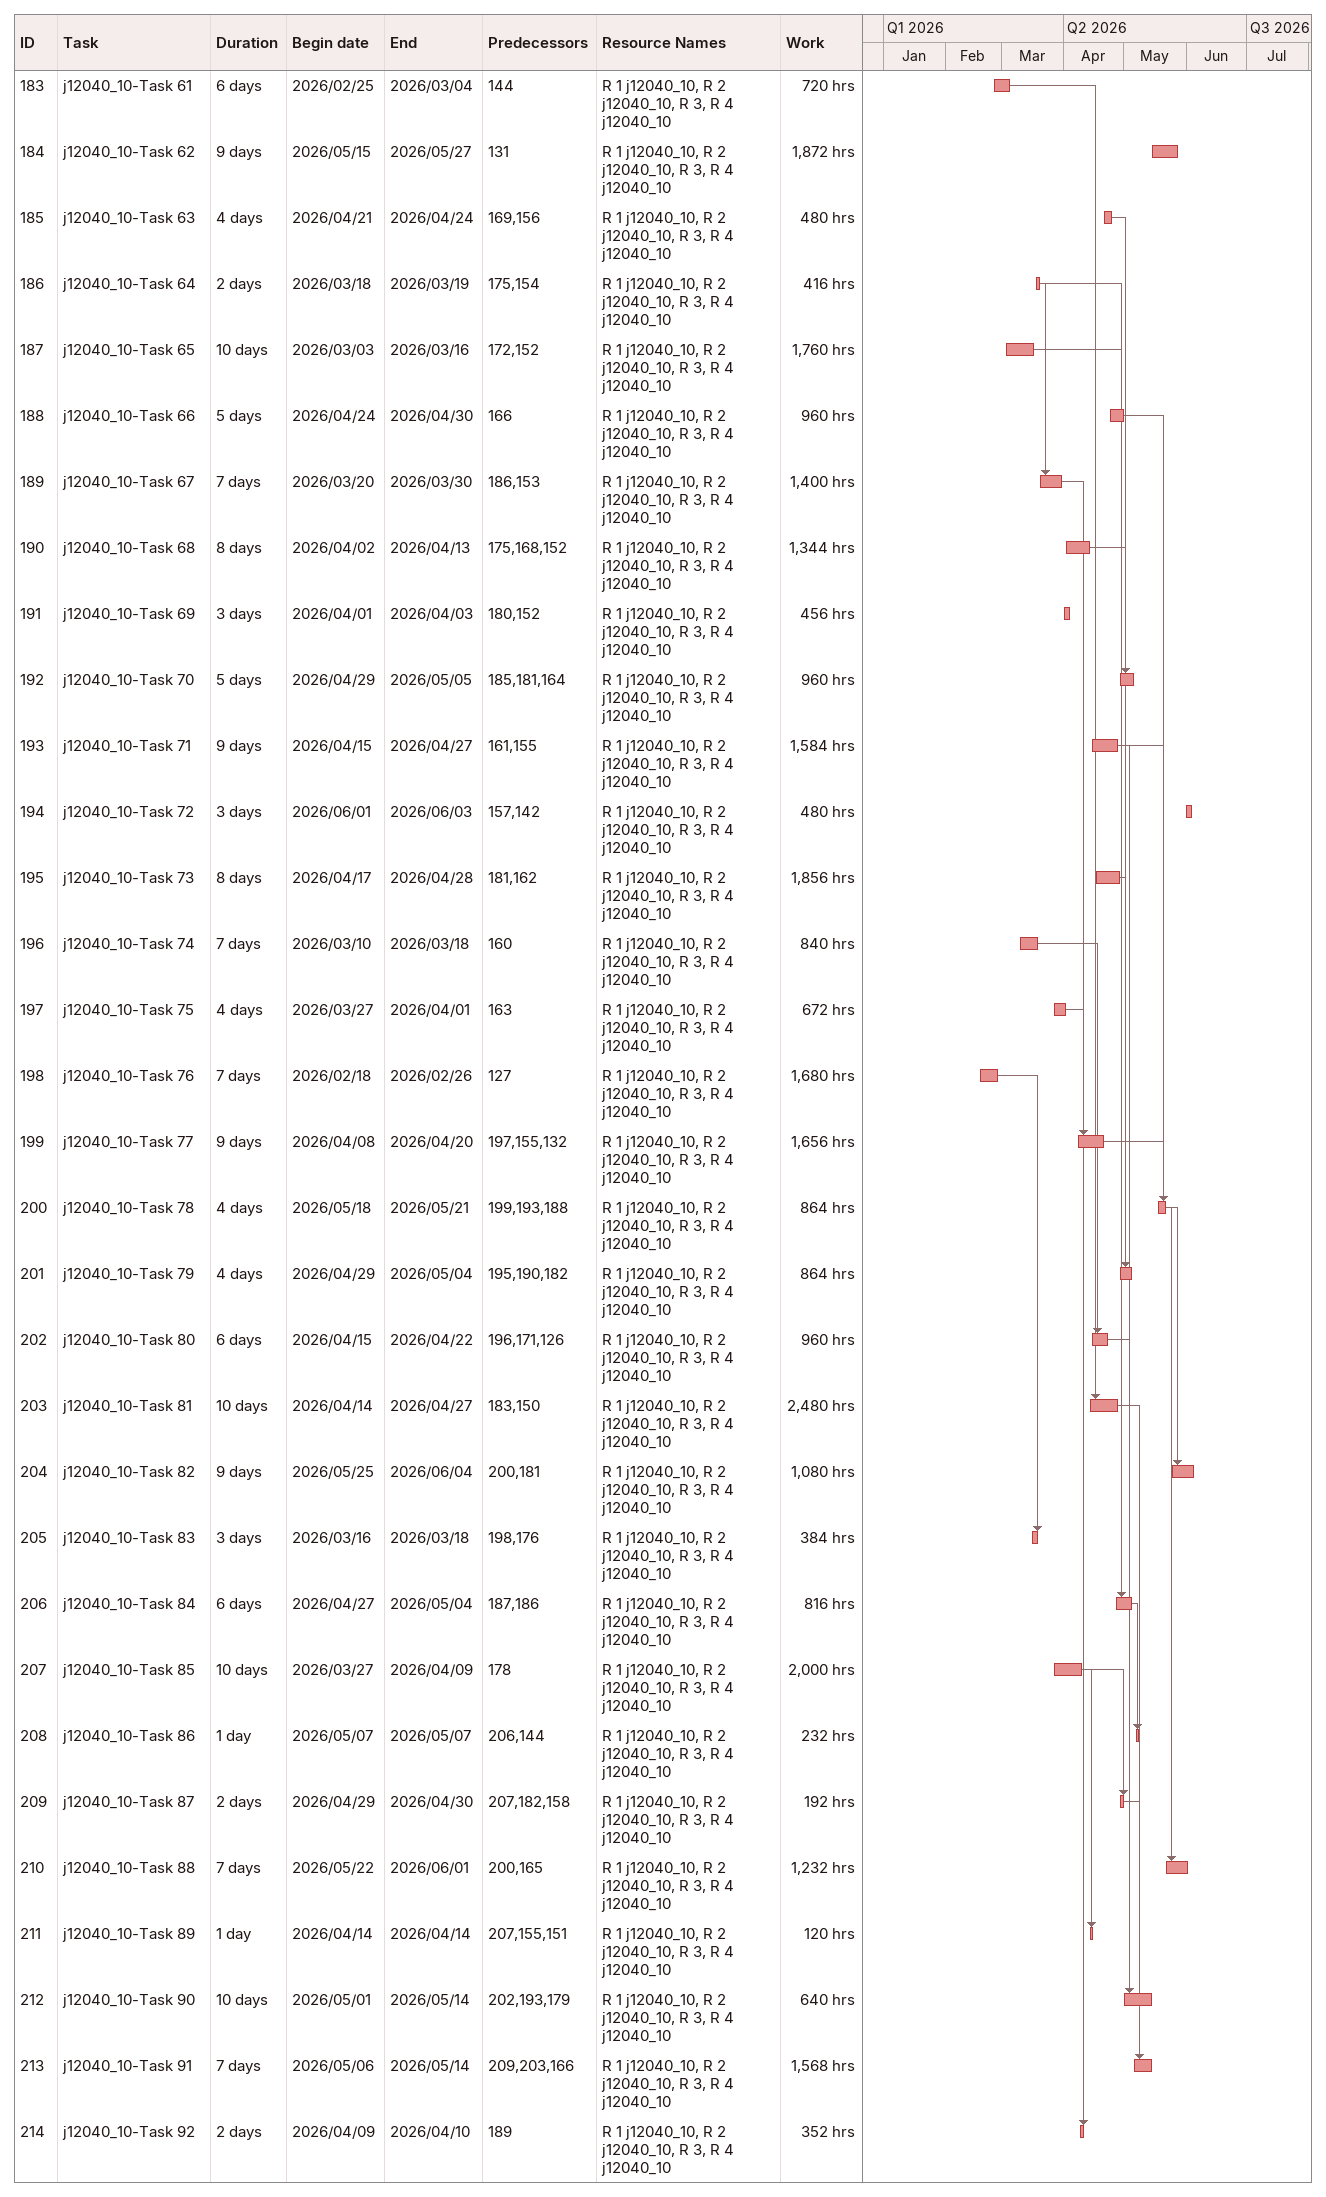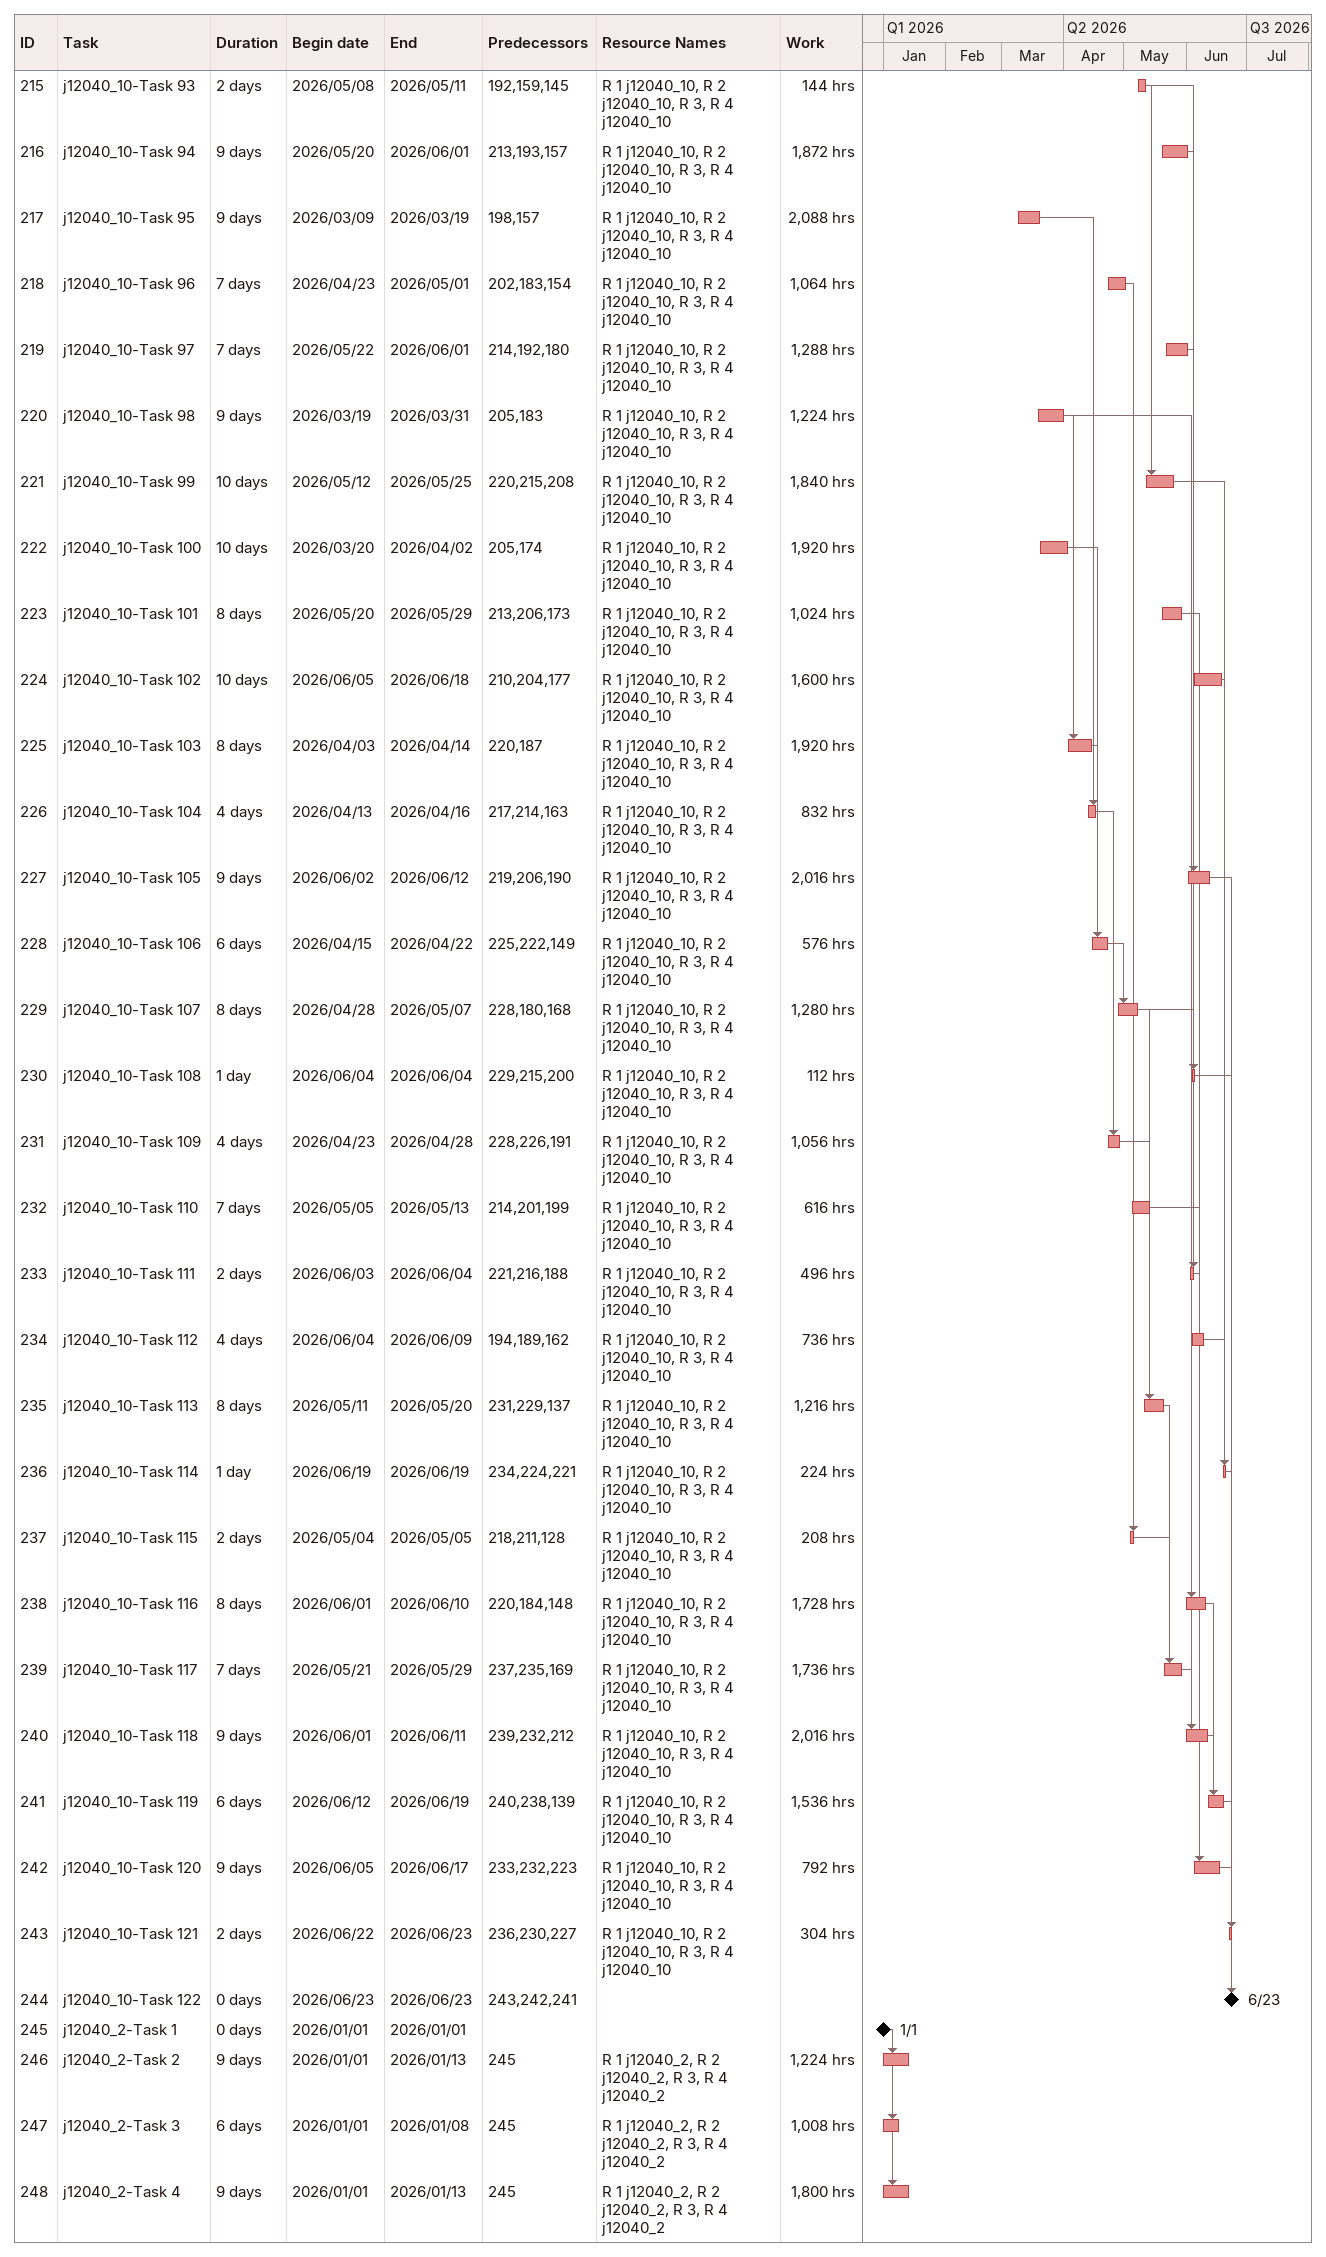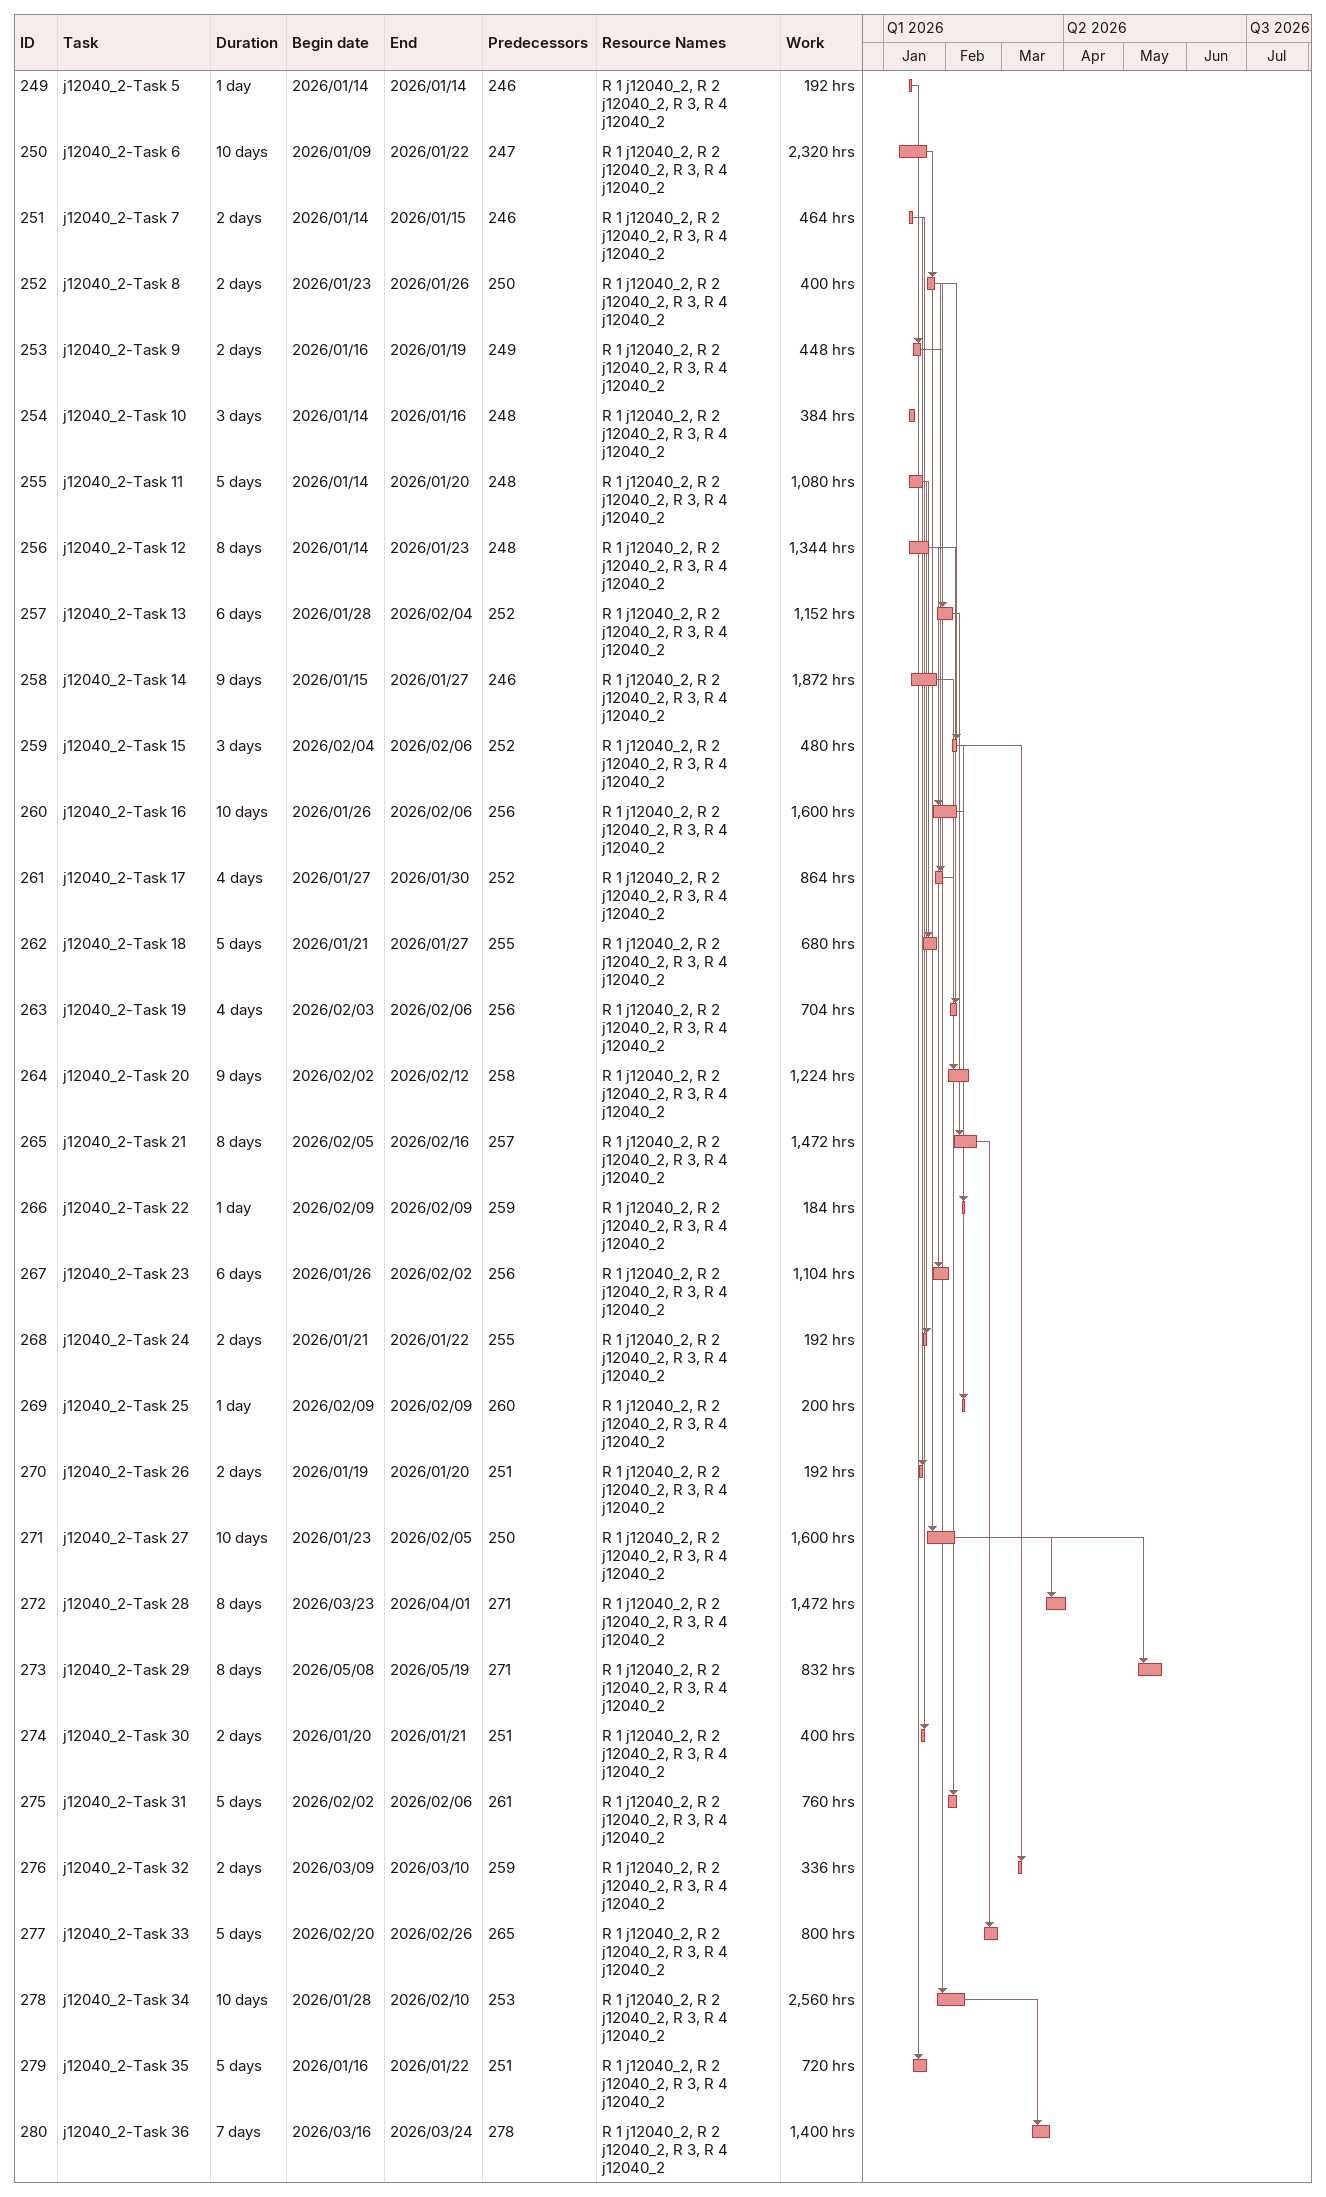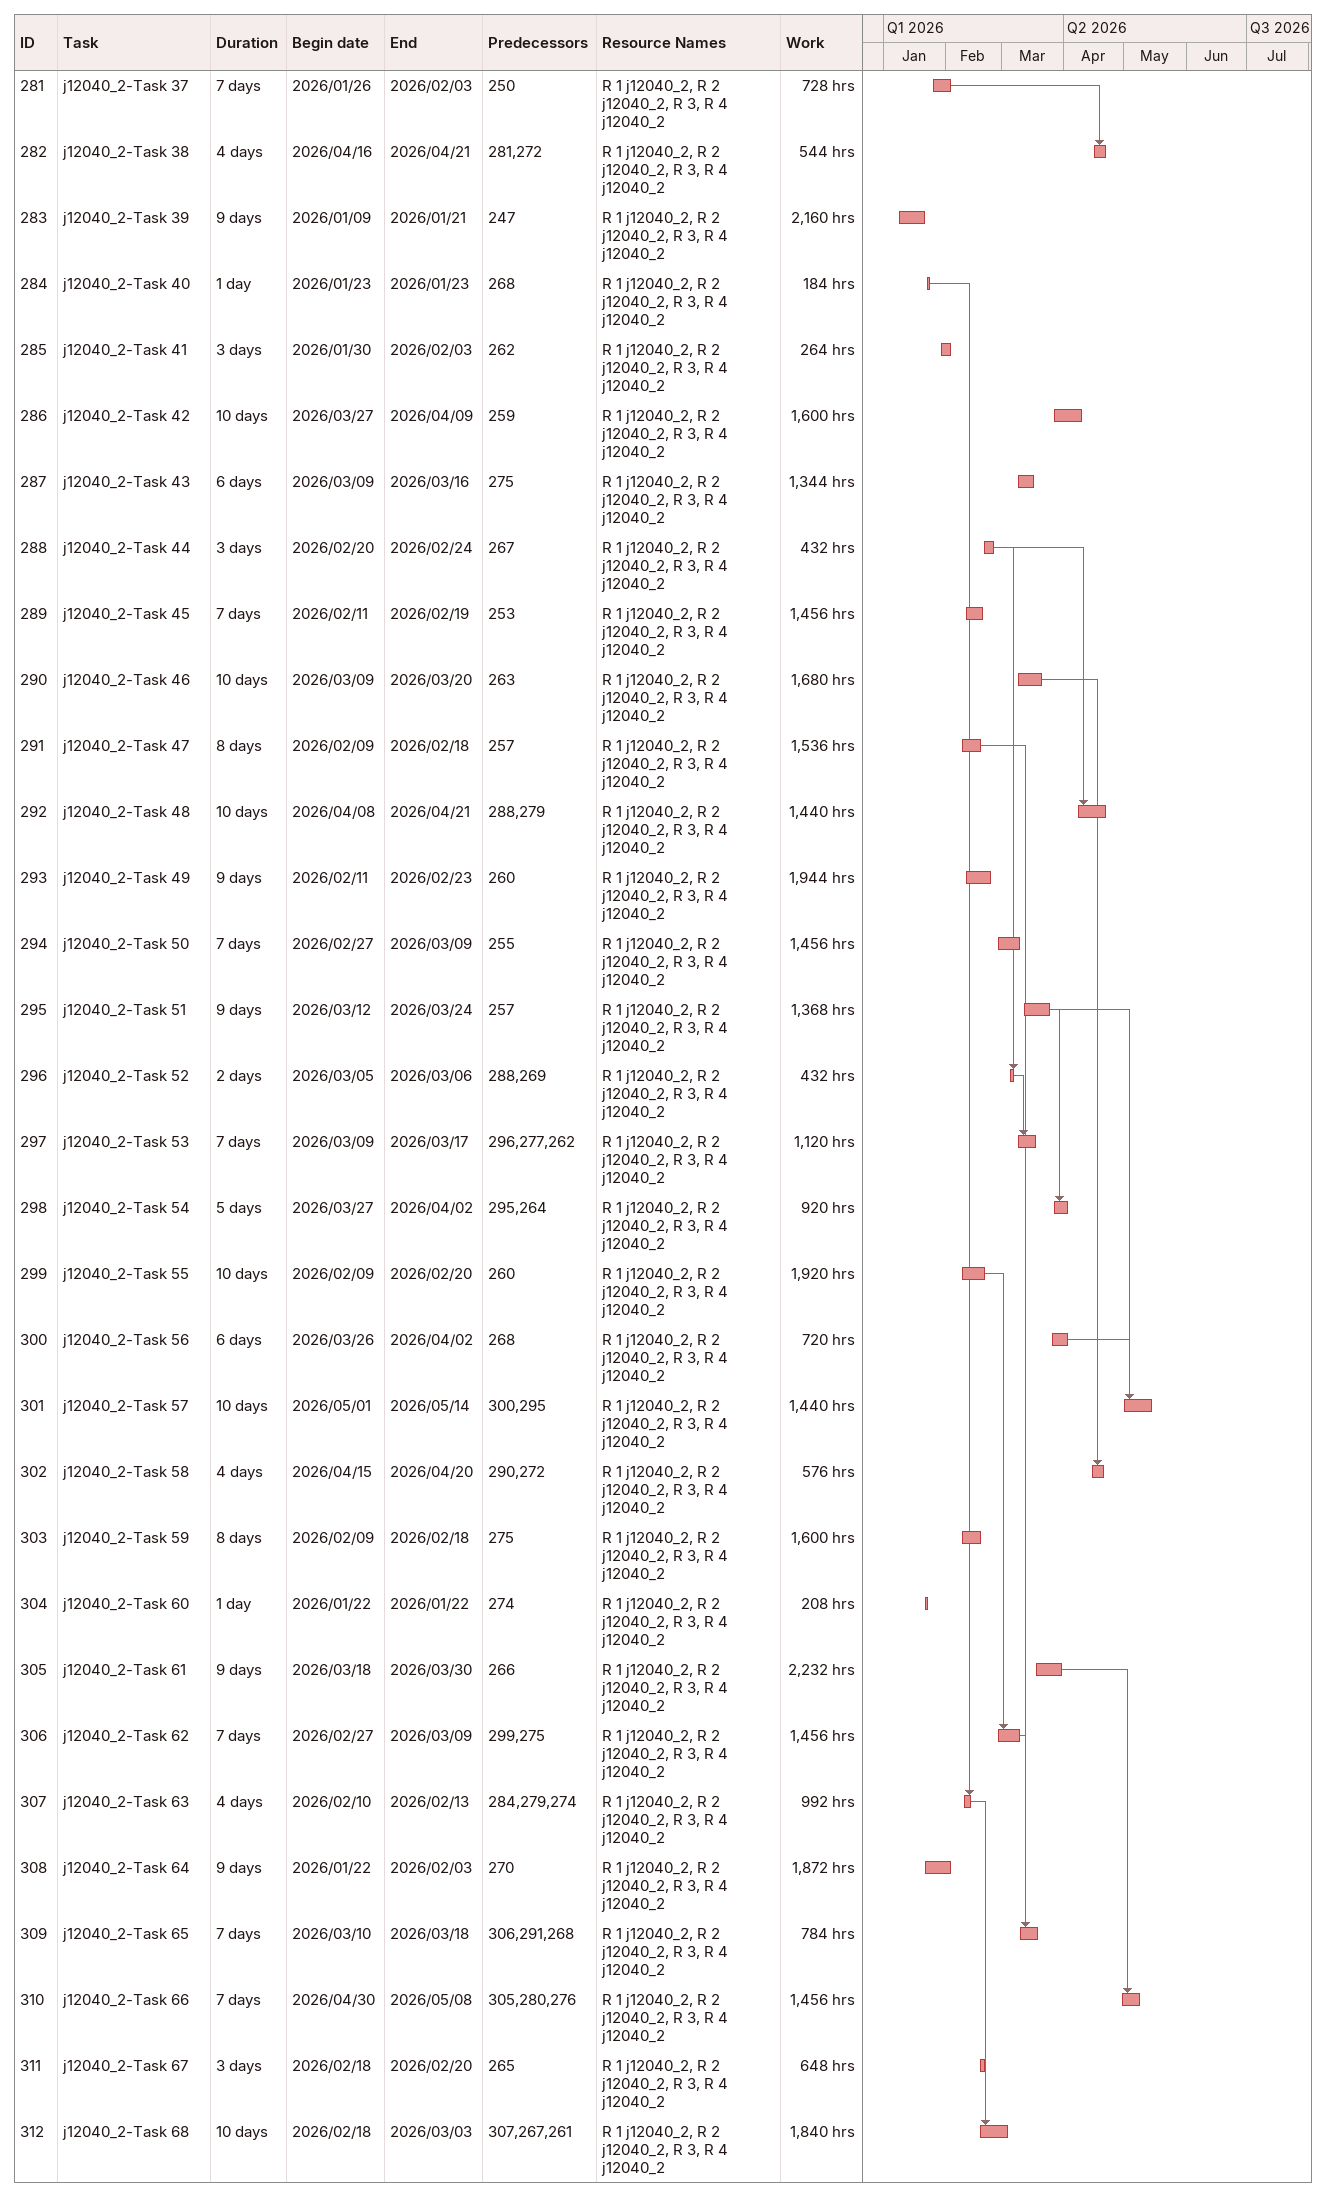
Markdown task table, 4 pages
| ID | Task | Duration | Start | Finish | Predecessors | Resources | Work (h) |
|---|---|---|---|---|---|---|---|
| 183 | j12040_10-Task 61 | 6d | 2026-02-25 | 2026-03-04 | 144 | R 1 j12040_10, R 2 j12040_10, R 3, R 4 j12040_10 | 720 |
| 184 | j12040_10-Task 62 | 9d | 2026-05-15 | 2026-05-27 | 131 | R 1 j12040_10, R 2 j12040_10, R 3, R 4 j12040_10 | 1872 |
| 185 | j12040_10-Task 63 | 4d | 2026-04-21 | 2026-04-24 | 169, 156 | R 1 j12040_10, R 2 j12040_10, R 3, R 4 j12040_10 | 480 |
| 186 | j12040_10-Task 64 | 2d | 2026-03-18 | 2026-03-19 | 175, 154 | R 1 j12040_10, R 2 j12040_10, R 3, R 4 j12040_10 | 416 |
| 187 | j12040_10-Task 65 | 10d | 2026-03-03 | 2026-03-16 | 172, 152 | R 1 j12040_10, R 2 j12040_10, R 3, R 4 j12040_10 | 1760 |
| 188 | j12040_10-Task 66 | 5d | 2026-04-24 | 2026-04-30 | 166 | R 1 j12040_10, R 2 j12040_10, R 3, R 4 j12040_10 | 960 |
| 189 | j12040_10-Task 67 | 7d | 2026-03-20 | 2026-03-30 | 186, 153 | R 1 j12040_10, R 2 j12040_10, R 3, R 4 j12040_10 | 1400 |
| 190 | j12040_10-Task 68 | 8d | 2026-04-02 | 2026-04-13 | 175, 168, 152 | R 1 j12040_10, R 2 j12040_10, R 3, R 4 j12040_10 | 1344 |
| 191 | j12040_10-Task 69 | 3d | 2026-04-01 | 2026-04-03 | 180, 152 | R 1 j12040_10, R 2 j12040_10, R 3, R 4 j12040_10 | 456 |
| 192 | j12040_10-Task 70 | 5d | 2026-04-29 | 2026-05-05 | 185, 181, 164 | R 1 j12040_10, R 2 j12040_10, R 3, R 4 j12040_10 | 960 |
| 193 | j12040_10-Task 71 | 9d | 2026-04-15 | 2026-04-27 | 161, 155 | R 1 j12040_10, R 2 j12040_10, R 3, R 4 j12040_10 | 1584 |
| 194 | j12040_10-Task 72 | 3d | 2026-06-01 | 2026-06-03 | 157, 142 | R 1 j12040_10, R 2 j12040_10, R 3, R 4 j12040_10 | 480 |
| 195 | j12040_10-Task 73 | 8d | 2026-04-17 | 2026-04-28 | 181, 162 | R 1 j12040_10, R 2 j12040_10, R 3, R 4 j12040_10 | 1856 |
| 196 | j12040_10-Task 74 | 7d | 2026-03-10 | 2026-03-18 | 160 | R 1 j12040_10, R 2 j12040_10, R 3, R 4 j12040_10 | 840 |
| 197 | j12040_10-Task 75 | 4d | 2026-03-27 | 2026-04-01 | 163 | R 1 j12040_10, R 2 j12040_10, R 3, R 4 j12040_10 | 672 |
| 198 | j12040_10-Task 76 | 7d | 2026-02-18 | 2026-02-26 | 127 | R 1 j12040_10, R 2 j12040_10, R 3, R 4 j12040_10 | 1680 |
| 199 | j12040_10-Task 77 | 9d | 2026-04-08 | 2026-04-20 | 197, 155, 132 | R 1 j12040_10, R 2 j12040_10, R 3, R 4 j12040_10 | 1656 |
| 200 | j12040_10-Task 78 | 4d | 2026-05-18 | 2026-05-21 | 199, 193, 188 | R 1 j12040_10, R 2 j12040_10, R 3, R 4 j12040_10 | 864 |
| 201 | j12040_10-Task 79 | 4d | 2026-04-29 | 2026-05-04 | 195, 190, 182 | R 1 j12040_10, R 2 j12040_10, R 3, R 4 j12040_10 | 864 |
| 202 | j12040_10-Task 80 | 6d | 2026-04-15 | 2026-04-22 | 196, 171, 126 | R 1 j12040_10, R 2 j12040_10, R 3, R 4 j12040_10 | 960 |
| 203 | j12040_10-Task 81 | 10d | 2026-04-14 | 2026-04-27 | 183, 150 | R 1 j12040_10, R 2 j12040_10, R 3, R 4 j12040_10 | 2480 |
| 204 | j12040_10-Task 82 | 9d | 2026-05-25 | 2026-06-04 | 200, 181 | R 1 j12040_10, R 2 j12040_10, R 3, R 4 j12040_10 | 1080 |
| 205 | j12040_10-Task 83 | 3d | 2026-03-16 | 2026-03-18 | 198, 176 | R 1 j12040_10, R 2 j12040_10, R 3, R 4 j12040_10 | 384 |
| 206 | j12040_10-Task 84 | 6d | 2026-04-27 | 2026-05-04 | 187, 186 | R 1 j12040_10, R 2 j12040_10, R 3, R 4 j12040_10 | 816 |
| 207 | j12040_10-Task 85 | 10d | 2026-03-27 | 2026-04-09 | 178 | R 1 j12040_10, R 2 j12040_10, R 3, R 4 j12040_10 | 2000 |
| 208 | j12040_10-Task 86 | 1d | 2026-05-07 | 2026-05-07 | 206, 144 | R 1 j12040_10, R 2 j12040_10, R 3, R 4 j12040_10 | 232 |
| 209 | j12040_10-Task 87 | 2d | 2026-04-29 | 2026-04-30 | 207, 182, 158 | R 1 j12040_10, R 2 j12040_10, R 3, R 4 j12040_10 | 192 |
| 210 | j12040_10-Task 88 | 7d | 2026-05-22 | 2026-06-01 | 200, 165 | R 1 j12040_10, R 2 j12040_10, R 3, R 4 j12040_10 | 1232 |
| 211 | j12040_10-Task 89 | 1d | 2026-04-14 | 2026-04-14 | 207, 155, 151 | R 1 j12040_10, R 2 j12040_10, R 3, R 4 j12040_10 | 120 |
| 212 | j12040_10-Task 90 | 10d | 2026-05-01 | 2026-05-14 | 202, 193, 179 | R 1 j12040_10, R 2 j12040_10, R 3, R 4 j12040_10 | 640 |
| 213 | j12040_10-Task 91 | 7d | 2026-05-06 | 2026-05-14 | 209, 203, 166 | R 1 j12040_10, R 2 j12040_10, R 3, R 4 j12040_10 | 1568 |
| 214 | j12040_10-Task 92 | 2d | 2026-04-09 | 2026-04-10 | 189 | R 1 j12040_10, R 2 j12040_10, R 3, R 4 j12040_10 | 352 |
| 215 | j12040_10-Task 93 | 2d | 2026-05-08 | 2026-05-11 | 192, 159, 145 | R 1 j12040_10, R 2 j12040_10, R 3, R 4 j12040_10 | 144 |
| 216 | j12040_10-Task 94 | 9d | 2026-05-20 | 2026-06-01 | 213, 193, 157 | R 1 j12040_10, R 2 j12040_10, R 3, R 4 j12040_10 | 1872 |
| 217 | j12040_10-Task 95 | 9d | 2026-03-09 | 2026-03-19 | 198, 157 | R 1 j12040_10, R 2 j12040_10, R 3, R 4 j12040_10 | 2088 |
| 218 | j12040_10-Task 96 | 7d | 2026-04-23 | 2026-05-01 | 202, 183, 154 | R 1 j12040_10, R 2 j12040_10, R 3, R 4 j12040_10 | 1064 |
| 219 | j12040_10-Task 97 | 7d | 2026-05-22 | 2026-06-01 | 214, 192, 180 | R 1 j12040_10, R 2 j12040_10, R 3, R 4 j12040_10 | 1288 |
| 220 | j12040_10-Task 98 | 9d | 2026-03-19 | 2026-03-31 | 205, 183 | R 1 j12040_10, R 2 j12040_10, R 3, R 4 j12040_10 | 1224 |
| 221 | j12040_10-Task 99 | 10d | 2026-05-12 | 2026-05-25 | 220, 215, 208 | R 1 j12040_10, R 2 j12040_10, R 3, R 4 j12040_10 | 1840 |
| 222 | j12040_10-Task 100 | 10d | 2026-03-20 | 2026-04-02 | 205, 174 | R 1 j12040_10, R 2 j12040_10, R 3, R 4 j12040_10 | 1920 |
| 223 | j12040_10-Task 101 | 8d | 2026-05-20 | 2026-05-29 | 213, 206, 173 | R 1 j12040_10, R 2 j12040_10, R 3, R 4 j12040_10 | 1024 |
| 224 | j12040_10-Task 102 | 10d | 2026-06-05 | 2026-06-18 | 210, 204, 177 | R 1 j12040_10, R 2 j12040_10, R 3, R 4 j12040_10 | 1600 |
| 225 | j12040_10-Task 103 | 8d | 2026-04-03 | 2026-04-14 | 220, 187 | R 1 j12040_10, R 2 j12040_10, R 3, R 4 j12040_10 | 1920 |
| 226 | j12040_10-Task 104 | 4d | 2026-04-13 | 2026-04-16 | 217, 214, 163 | R 1 j12040_10, R 2 j12040_10, R 3, R 4 j12040_10 | 832 |
| 227 | j12040_10-Task 105 | 9d | 2026-06-02 | 2026-06-12 | 219, 206, 190 | R 1 j12040_10, R 2 j12040_10, R 3, R 4 j12040_10 | 2016 |
| 228 | j12040_10-Task 106 | 6d | 2026-04-15 | 2026-04-22 | 225, 222, 149 | R 1 j12040_10, R 2 j12040_10, R 3, R 4 j12040_10 | 576 |
| 229 | j12040_10-Task 107 | 8d | 2026-04-28 | 2026-05-07 | 228, 180, 168 | R 1 j12040_10, R 2 j12040_10, R 3, R 4 j12040_10 | 1280 |
| 230 | j12040_10-Task 108 | 1d | 2026-06-04 | 2026-06-04 | 229, 215, 200 | R 1 j12040_10, R 2 j12040_10, R 3, R 4 j12040_10 | 112 |
| 231 | j12040_10-Task 109 | 4d | 2026-04-23 | 2026-04-28 | 228, 226, 191 | R 1 j12040_10, R 2 j12040_10, R 3, R 4 j12040_10 | 1056 |
| 232 | j12040_10-Task 110 | 7d | 2026-05-05 | 2026-05-13 | 214, 201, 199 | R 1 j12040_10, R 2 j12040_10, R 3, R 4 j12040_10 | 616 |
| 233 | j12040_10-Task 111 | 2d | 2026-06-03 | 2026-06-04 | 221, 216, 188 | R 1 j12040_10, R 2 j12040_10, R 3, R 4 j12040_10 | 496 |
| 234 | j12040_10-Task 112 | 4d | 2026-06-04 | 2026-06-09 | 194, 189, 162 | R 1 j12040_10, R 2 j12040_10, R 3, R 4 j12040_10 | 736 |
| 235 | j12040_10-Task 113 | 8d | 2026-05-11 | 2026-05-20 | 231, 229, 137 | R 1 j12040_10, R 2 j12040_10, R 3, R 4 j12040_10 | 1216 |
| 236 | j12040_10-Task 114 | 1d | 2026-06-19 | 2026-06-19 | 234, 224, 221 | R 1 j12040_10, R 2 j12040_10, R 3, R 4 j12040_10 | 224 |
| 237 | j12040_10-Task 115 | 2d | 2026-05-04 | 2026-05-05 | 218, 211, 128 | R 1 j12040_10, R 2 j12040_10, R 3, R 4 j12040_10 | 208 |
| 238 | j12040_10-Task 116 | 8d | 2026-06-01 | 2026-06-10 | 220, 184, 148 | R 1 j12040_10, R 2 j12040_10, R 3, R 4 j12040_10 | 1728 |
| 239 | j12040_10-Task 117 | 7d | 2026-05-21 | 2026-05-29 | 237, 235, 169 | R 1 j12040_10, R 2 j12040_10, R 3, R 4 j12040_10 | 1736 |
| 240 | j12040_10-Task 118 | 9d | 2026-06-01 | 2026-06-11 | 239, 232, 212 | R 1 j12040_10, R 2 j12040_10, R 3, R 4 j12040_10 | 2016 |
| 241 | j12040_10-Task 119 | 6d | 2026-06-12 | 2026-06-19 | 240, 238, 139 | R 1 j12040_10, R 2 j12040_10, R 3, R 4 j12040_10 | 1536 |
| 242 | j12040_10-Task 120 | 9d | 2026-06-05 | 2026-06-17 | 233, 232, 223 | R 1 j12040_10, R 2 j12040_10, R 3, R 4 j12040_10 | 792 |
| 243 | j12040_10-Task 121 | 2d | 2026-06-22 | 2026-06-23 | 236, 230, 227 | R 1 j12040_10, R 2 j12040_10, R 3, R 4 j12040_10 | 304 |
| 244 | j12040_10-Task 122 | 0d | 2026-06-23 | 2026-06-23 | 243, 242, 241 |  |  |
| 245 | j12040_2-Task 1 | 0d | 2026-01-01 | 2026-01-01 |  |  |  |
| 246 | j12040_2-Task 2 | 9d | 2026-01-01 | 2026-01-13 | 245 | R 1 j12040_2, R 2 j12040_2, R 3, R 4 j12040_2 | 1224 |
| 247 | j12040_2-Task 3 | 6d | 2026-01-01 | 2026-01-08 | 245 | R 1 j12040_2, R 2 j12040_2, R 3, R 4 j12040_2 | 1008 |
| 248 | j12040_2-Task 4 | 9d | 2026-01-01 | 2026-01-13 | 245 | R 1 j12040_2, R 2 j12040_2, R 3, R 4 j12040_2 | 1800 |
| 249 | j12040_2-Task 5 | 1d | 2026-01-14 | 2026-01-14 | 246 | R 1 j12040_2, R 2 j12040_2, R 3, R 4 j12040_2 | 192 |
| 250 | j12040_2-Task 6 | 10d | 2026-01-09 | 2026-01-22 | 247 | R 1 j12040_2, R 2 j12040_2, R 3, R 4 j12040_2 | 2320 |
| 251 | j12040_2-Task 7 | 2d | 2026-01-14 | 2026-01-15 | 246 | R 1 j12040_2, R 2 j12040_2, R 3, R 4 j12040_2 | 464 |
| 252 | j12040_2-Task 8 | 2d | 2026-01-23 | 2026-01-26 | 250 | R 1 j12040_2, R 2 j12040_2, R 3, R 4 j12040_2 | 400 |
| 253 | j12040_2-Task 9 | 2d | 2026-01-16 | 2026-01-19 | 249 | R 1 j12040_2, R 2 j12040_2, R 3, R 4 j12040_2 | 448 |
| 254 | j12040_2-Task 10 | 3d | 2026-01-14 | 2026-01-16 | 248 | R 1 j12040_2, R 2 j12040_2, R 3, R 4 j12040_2 | 384 |
| 255 | j12040_2-Task 11 | 5d | 2026-01-14 | 2026-01-20 | 248 | R 1 j12040_2, R 2 j12040_2, R 3, R 4 j12040_2 | 1080 |
| 256 | j12040_2-Task 12 | 8d | 2026-01-14 | 2026-01-23 | 248 | R 1 j12040_2, R 2 j12040_2, R 3, R 4 j12040_2 | 1344 |
| 257 | j12040_2-Task 13 | 6d | 2026-01-28 | 2026-02-04 | 252 | R 1 j12040_2, R 2 j12040_2, R 3, R 4 j12040_2 | 1152 |
| 258 | j12040_2-Task 14 | 9d | 2026-01-15 | 2026-01-27 | 246 | R 1 j12040_2, R 2 j12040_2, R 3, R 4 j12040_2 | 1872 |
| 259 | j12040_2-Task 15 | 3d | 2026-02-04 | 2026-02-06 | 252 | R 1 j12040_2, R 2 j12040_2, R 3, R 4 j12040_2 | 480 |
| 260 | j12040_2-Task 16 | 10d | 2026-01-26 | 2026-02-06 | 256 | R 1 j12040_2, R 2 j12040_2, R 3, R 4 j12040_2 | 1600 |
| 261 | j12040_2-Task 17 | 4d | 2026-01-27 | 2026-01-30 | 252 | R 1 j12040_2, R 2 j12040_2, R 3, R 4 j12040_2 | 864 |
| 262 | j12040_2-Task 18 | 5d | 2026-01-21 | 2026-01-27 | 255 | R 1 j12040_2, R 2 j12040_2, R 3, R 4 j12040_2 | 680 |
| 263 | j12040_2-Task 19 | 4d | 2026-02-03 | 2026-02-06 | 256 | R 1 j12040_2, R 2 j12040_2, R 3, R 4 j12040_2 | 704 |
| 264 | j12040_2-Task 20 | 9d | 2026-02-02 | 2026-02-12 | 258 | R 1 j12040_2, R 2 j12040_2, R 3, R 4 j12040_2 | 1224 |
| 265 | j12040_2-Task 21 | 8d | 2026-02-05 | 2026-02-16 | 257 | R 1 j12040_2, R 2 j12040_2, R 3, R 4 j12040_2 | 1472 |
| 266 | j12040_2-Task 22 | 1d | 2026-02-09 | 2026-02-09 | 259 | R 1 j12040_2, R 2 j12040_2, R 3, R 4 j12040_2 | 184 |
| 267 | j12040_2-Task 23 | 6d | 2026-01-26 | 2026-02-02 | 256 | R 1 j12040_2, R 2 j12040_2, R 3, R 4 j12040_2 | 1104 |
| 268 | j12040_2-Task 24 | 2d | 2026-01-21 | 2026-01-22 | 255 | R 1 j12040_2, R 2 j12040_2, R 3, R 4 j12040_2 | 192 |
| 269 | j12040_2-Task 25 | 1d | 2026-02-09 | 2026-02-09 | 260 | R 1 j12040_2, R 2 j12040_2, R 3, R 4 j12040_2 | 200 |
| 270 | j12040_2-Task 26 | 2d | 2026-01-19 | 2026-01-20 | 251 | R 1 j12040_2, R 2 j12040_2, R 3, R 4 j12040_2 | 192 |
| 271 | j12040_2-Task 27 | 10d | 2026-01-23 | 2026-02-05 | 250 | R 1 j12040_2, R 2 j12040_2, R 3, R 4 j12040_2 | 1600 |
| 272 | j12040_2-Task 28 | 8d | 2026-03-23 | 2026-04-01 | 271 | R 1 j12040_2, R 2 j12040_2, R 3, R 4 j12040_2 | 1472 |
| 273 | j12040_2-Task 29 | 8d | 2026-05-08 | 2026-05-19 | 271 | R 1 j12040_2, R 2 j12040_2, R 3, R 4 j12040_2 | 832 |
| 274 | j12040_2-Task 30 | 2d | 2026-01-20 | 2026-01-21 | 251 | R 1 j12040_2, R 2 j12040_2, R 3, R 4 j12040_2 | 400 |
| 275 | j12040_2-Task 31 | 5d | 2026-02-02 | 2026-02-06 | 261 | R 1 j12040_2, R 2 j12040_2, R 3, R 4 j12040_2 | 760 |
| 276 | j12040_2-Task 32 | 2d | 2026-03-09 | 2026-03-10 | 259 | R 1 j12040_2, R 2 j12040_2, R 3, R 4 j12040_2 | 336 |
| 277 | j12040_2-Task 33 | 5d | 2026-02-20 | 2026-02-26 | 265 | R 1 j12040_2, R 2 j12040_2, R 3, R 4 j12040_2 | 800 |
| 278 | j12040_2-Task 34 | 10d | 2026-01-28 | 2026-02-10 | 253 | R 1 j12040_2, R 2 j12040_2, R 3, R 4 j12040_2 | 2560 |
| 279 | j12040_2-Task 35 | 5d | 2026-01-16 | 2026-01-22 | 251 | R 1 j12040_2, R 2 j12040_2, R 3, R 4 j12040_2 | 720 |
| 280 | j12040_2-Task 36 | 7d | 2026-03-16 | 2026-03-24 | 278 | R 1 j12040_2, R 2 j12040_2, R 3, R 4 j12040_2 | 1400 |
| 281 | j12040_2-Task 37 | 7d | 2026-01-26 | 2026-02-03 | 250 | R 1 j12040_2, R 2 j12040_2, R 3, R 4 j12040_2 | 728 |
| 282 | j12040_2-Task 38 | 4d | 2026-04-16 | 2026-04-21 | 281, 272 | R 1 j12040_2, R 2 j12040_2, R 3, R 4 j12040_2 | 544 |
| 283 | j12040_2-Task 39 | 9d | 2026-01-09 | 2026-01-21 | 247 | R 1 j12040_2, R 2 j12040_2, R 3, R 4 j12040_2 | 2160 |
| 284 | j12040_2-Task 40 | 1d | 2026-01-23 | 2026-01-23 | 268 | R 1 j12040_2, R 2 j12040_2, R 3, R 4 j12040_2 | 184 |
| 285 | j12040_2-Task 41 | 3d | 2026-01-30 | 2026-02-03 | 262 | R 1 j12040_2, R 2 j12040_2, R 3, R 4 j12040_2 | 264 |
| 286 | j12040_2-Task 42 | 10d | 2026-03-27 | 2026-04-09 | 259 | R 1 j12040_2, R 2 j12040_2, R 3, R 4 j12040_2 | 1600 |
| 287 | j12040_2-Task 43 | 6d | 2026-03-09 | 2026-03-16 | 275 | R 1 j12040_2, R 2 j12040_2, R 3, R 4 j12040_2 | 1344 |
| 288 | j12040_2-Task 44 | 3d | 2026-02-20 | 2026-02-24 | 267 | R 1 j12040_2, R 2 j12040_2, R 3, R 4 j12040_2 | 432 |
| 289 | j12040_2-Task 45 | 7d | 2026-02-11 | 2026-02-19 | 253 | R 1 j12040_2, R 2 j12040_2, R 3, R 4 j12040_2 | 1456 |
| 290 | j12040_2-Task 46 | 10d | 2026-03-09 | 2026-03-20 | 263 | R 1 j12040_2, R 2 j12040_2, R 3, R 4 j12040_2 | 1680 |
| 291 | j12040_2-Task 47 | 8d | 2026-02-09 | 2026-02-18 | 257 | R 1 j12040_2, R 2 j12040_2, R 3, R 4 j12040_2 | 1536 |
| 292 | j12040_2-Task 48 | 10d | 2026-04-08 | 2026-04-21 | 288, 279 | R 1 j12040_2, R 2 j12040_2, R 3, R 4 j12040_2 | 1440 |
| 293 | j12040_2-Task 49 | 9d | 2026-02-11 | 2026-02-23 | 260 | R 1 j12040_2, R 2 j12040_2, R 3, R 4 j12040_2 | 1944 |
| 294 | j12040_2-Task 50 | 7d | 2026-02-27 | 2026-03-09 | 255 | R 1 j12040_2, R 2 j12040_2, R 3, R 4 j12040_2 | 1456 |
| 295 | j12040_2-Task 51 | 9d | 2026-03-12 | 2026-03-24 | 257 | R 1 j12040_2, R 2 j12040_2, R 3, R 4 j12040_2 | 1368 |
| 296 | j12040_2-Task 52 | 2d | 2026-03-05 | 2026-03-06 | 288, 269 | R 1 j12040_2, R 2 j12040_2, R 3, R 4 j12040_2 | 432 |
| 297 | j12040_2-Task 53 | 7d | 2026-03-09 | 2026-03-17 | 296, 277, 262 | R 1 j12040_2, R 2 j12040_2, R 3, R 4 j12040_2 | 1120 |
| 298 | j12040_2-Task 54 | 5d | 2026-03-27 | 2026-04-02 | 295, 264 | R 1 j12040_2, R 2 j12040_2, R 3, R 4 j12040_2 | 920 |
| 299 | j12040_2-Task 55 | 10d | 2026-02-09 | 2026-02-20 | 260 | R 1 j12040_2, R 2 j12040_2, R 3, R 4 j12040_2 | 1920 |
| 300 | j12040_2-Task 56 | 6d | 2026-03-26 | 2026-04-02 | 268 | R 1 j12040_2, R 2 j12040_2, R 3, R 4 j12040_2 | 720 |
| 301 | j12040_2-Task 57 | 10d | 2026-05-01 | 2026-05-14 | 300, 295 | R 1 j12040_2, R 2 j12040_2, R 3, R 4 j12040_2 | 1440 |
| 302 | j12040_2-Task 58 | 4d | 2026-04-15 | 2026-04-20 | 290, 272 | R 1 j12040_2, R 2 j12040_2, R 3, R 4 j12040_2 | 576 |
| 303 | j12040_2-Task 59 | 8d | 2026-02-09 | 2026-02-18 | 275 | R 1 j12040_2, R 2 j12040_2, R 3, R 4 j12040_2 | 1600 |
| 304 | j12040_2-Task 60 | 1d | 2026-01-22 | 2026-01-22 | 274 | R 1 j12040_2, R 2 j12040_2, R 3, R 4 j12040_2 | 208 |
| 305 | j12040_2-Task 61 | 9d | 2026-03-18 | 2026-03-30 | 266 | R 1 j12040_2, R 2 j12040_2, R 3, R 4 j12040_2 | 2232 |
| 306 | j12040_2-Task 62 | 7d | 2026-02-27 | 2026-03-09 | 299, 275 | R 1 j12040_2, R 2 j12040_2, R 3, R 4 j12040_2 | 1456 |
| 307 | j12040_2-Task 63 | 4d | 2026-02-10 | 2026-02-13 | 284, 279, 274 | R 1 j12040_2, R 2 j12040_2, R 3, R 4 j12040_2 | 992 |
| 308 | j12040_2-Task 64 | 9d | 2026-01-22 | 2026-02-03 | 270 | R 1 j12040_2, R 2 j12040_2, R 3, R 4 j12040_2 | 1872 |
| 309 | j12040_2-Task 65 | 7d | 2026-03-10 | 2026-03-18 | 306, 291, 268 | R 1 j12040_2, R 2 j12040_2, R 3, R 4 j12040_2 | 784 |
| 310 | j12040_2-Task 66 | 7d | 2026-04-30 | 2026-05-08 | 305, 280, 276 | R 1 j12040_2, R 2 j12040_2, R 3, R 4 j12040_2 | 1456 |
| 311 | j12040_2-Task 67 | 3d | 2026-02-18 | 2026-02-20 | 265 | R 1 j12040_2, R 2 j12040_2, R 3, R 4 j12040_2 | 648 |
| 312 | j12040_2-Task 68 | 10d | 2026-02-18 | 2026-03-03 | 307, 267, 261 | R 1 j12040_2, R 2 j12040_2, R 3, R 4 j12040_2 | 1840 |
